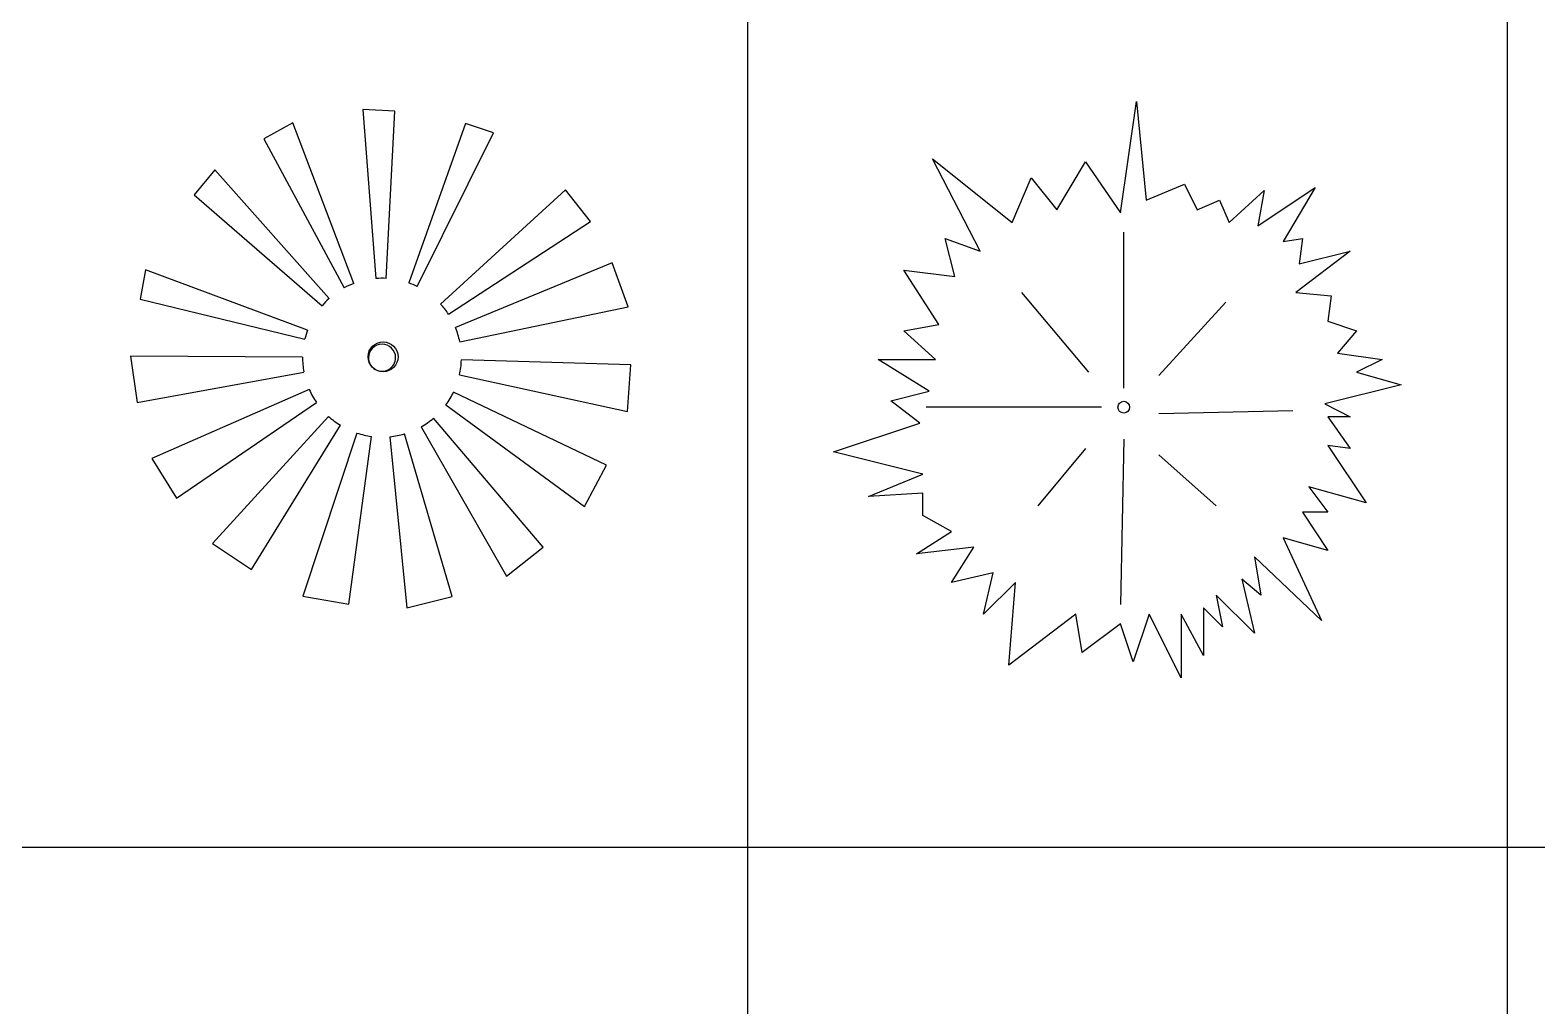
# Model space of a CAD drawing. Header units: inches. Extents: x 7658 to 73799, y 48 to 40262.
# Drawn here: x 40653 to 44897, y 30677 to 33427 of the extents above; entities that cross this region are included whole.
import ezdxf

# ---------------------------------------------------------------- set-up
doc = ezdxf.new("R2010")
doc.units = ezdxf.units.IN
doc.layers.add('www.cad-blocks.net', color=7, linetype='Continuous')

# ---------------------------------------------------------------- blocks, each defined once
blk = doc.blocks.new('A$C516926BB')
for p, q in [((31.2861, 38.5194), (31.2861, 0)), ((33.426, 38.5194), (33.426, 0)), ((0, 30.4302), (62.4121, 30.4302))]:
    blk.add_line(p, q)
blk = doc.blocks.new('A$C1FEF29AA')
at = {"color": 0}
for p, q in [((0.6546, 1.4039), (0.6911, 0.9278)), ((0.7441, 1.3992), (0.6546, 1.4039)), ((0.4568, 1.3662), (0.3749, 1.3217)), ((0.6287, 0.9139), (0.4568, 1.3662)), ((0.7197, 0.9282), (0.7441, 1.3992)), ((0.9436, 1.3652), (0.7833, 0.9155)), ((1.0221, 1.338), (0.9436, 1.3652)), ((0.3749, 1.3217), (0.6018, 0.9016)), ((0.8075, 0.9052), (1.0221, 1.338)), ((0.2376, 1.234), (0.1788, 1.1639)), ((0.5595, 0.8719), (0.2376, 1.234)), ((0.1788, 1.1639), (0.5392, 0.8513)), ((1.2246, 1.178), (0.8731, 0.8559)), ((1.2953, 1.0885), (1.2246, 1.178)), ((0.8954, 0.8272), (1.2953, 1.0885)), ((0.0422, 0.9521), (0.0267, 0.8699)), ((0.4985, 0.7826), (0.0422, 0.9521)), ((1.3565, 0.9717), (0.915, 0.7899)), ((1.4018, 0.8477), (1.3565, 0.9717)), ((0.0267, 0.8699), (0.4908, 0.7574)), ((0.9273, 0.7499), (1.4018, 0.8477)), ((0.4845, 0.7061), (0, 0.7091)), ((0, 0.7091), (0.0185, 0.5784)), ((1.4091, 0.6849), (0.9318, 0.6984)), ((1.4, 0.5532), (1.4091, 0.6849)), ((0.0185, 0.5784), (0.4881, 0.6644)), ((0.9267, 0.6569), (1.4, 0.5532)), ((0.5033, 0.615), (0.0595, 0.4207)), ((1.3404, 0.4016), (0.9099, 0.608)), ((0.1295, 0.3088), (0.5235, 0.5784)), ((0.8883, 0.5721), (1.2785, 0.285)), ((0.5575, 0.5394), (0.2311, 0.1814)), ((0.3405, 0.1077), (0.5909, 0.5143)), ((0.8188, 0.5103), (1.0585, 0.0893)), ((1.1624, 0.1706), (0.8531, 0.5343)), ((0.6377, 0.4924), (0.4852, 0.0326)), ((0.6152, 0.0098), (0.6785, 0.483)), ((0.7302, 0.4821), (0.7779, 0)), ((0.9059, 0.032), (0.7713, 0.4901)), ((0.0595, 0.4207), (0.1295, 0.3088)), ((1.2785, 0.285), (1.3404, 0.4016)), ((0.2311, 0.1814), (0.3405, 0.1077)), ((1.0585, 0.0893), (1.1624, 0.1706)), ((0.4852, 0.0326), (0.6152, 0.0098)), ((0.7779, 0), (0.9059, 0.032))]:
    blk.add_line(p, q, dxfattribs=at)
for centre, major_axis, start_param, end_param in [((0.7082, 0.7048), (-0.1582, 0.1582), -0.422212, -0.290089), ((0.7082, 0.7048), (0.1582, 0.1582), 0.733652, 0.861828), ((0.7082, 0.7048), (0.1582, 0.1582), 0.325189, 0.442949), ((0.7082, 0.7048), (0.1582, 0.1582), 1.512276, 1.641729), ((0.7082, 0.7048), (0.1582, 0.1582), 6.076745, 6.239514), ((0.7082, 0.7048), (0.1582, 0.1582), 2.000618, 2.118465), ((0.7082, 0.7048), (-0.1582, 0.1582), 4.13027, 4.31758), ((0.7112, 0.7073), (-0.0298, 0.0298), 3.926991, 10.210176), ((0.7082, 0.7048), (-0.0271, 0.0271), 3.926991, 7.068583), ((0.7082, 0.7048), (-0.1582, 0.1582), 0.779238, 0.966548), ((0.7082, 0.7048), (0.0271, 0.0271), 2.356194, 5.497787), ((0.7082, 0.7048), (0.1582, 0.1582), 5.282187, 5.469497), ((0.7082, 0.7048), (0.1582, 0.1582), 2.768913, 2.956223), ((0.7082, 0.7048), (-0.1582, 0.1582), 3.292512, 3.479822), ((0.7082, 0.7048), (0.1582, 0.1582), 3.187792, 3.375102), ((0.7082, 0.7048), (-0.1582, 0.1582), 2.873633, 3.060943), ((0.7082, 0.7048), (-0.1582, 0.1582), 2.035875, 2.223185), ((0.7082, 0.7048), (0.1582, 0.1582), 4.02555, 4.21286)]:
    blk.add_ellipse(centre, major_axis=major_axis, ratio=1, start_param=start_param, end_param=end_param, dxfattribs=at)
blk = doc.blocks.new('A$C346B621F')
at = {"color": 0}
for p, q in [((0.8084, 1.3102), (0.8533, 1.6243)), ((0.8533, 1.6243), (0.8803, 1.3461)), ((0.2785, 1.4628), (0.503, 1.2833)), ((0.4132, 1.2025), (0.2785, 1.4628)), ((0.6288, 1.3192), (0.7096, 1.4538)), ((0.7096, 1.4538), (0.8084, 1.3102)), ((0.503, 1.2833), (0.5569, 1.4089)), ((0.5569, 1.4089), (0.6288, 1.3192)), ((0.8803, 1.3461), (0.988, 1.391)), ((0.988, 1.391), (1.024, 1.3192)), ((1.1138, 1.2833), (1.2126, 1.373)), ((1.1946, 1.2743), (1.3563, 1.382)), ((1.2126, 1.373), (1.1946, 1.2743)), ((1.3563, 1.382), (1.2665, 1.2295)), ((1.024, 1.3192), (1.0869, 1.3461)), ((1.0869, 1.3461), (1.1138, 1.2833)), ((0.3413, 1.1307), (0.3144, 1.2384)), ((0.3144, 1.2384), (0.4132, 1.2025)), ((0.8174, 0.8166), (0.8174, 1.2564)), ((1.2665, 1.2295), (1.3204, 1.2384)), ((1.3204, 1.2384), (1.3114, 1.1666)), ((1.4551, 1.2025), (1.3024, 1.0859)), ((1.3114, 1.1666), (1.4551, 1.2025)), ((0.1976, 1.1487), (0.3413, 1.1307)), ((0.2964, 0.9961), (0.1976, 1.1487)), ((0.7186, 0.8615), (0.53, 1.0859)), ((1.3024, 1.0859), (1.4012, 1.0769)), ((1.4012, 1.0769), (1.3923, 1.0051)), ((0.9162, 0.8525), (1.1048, 1.0589)), ((0.1976, 0.9782), (0.2964, 0.9961)), ((0.2874, 0.8974), (0.1976, 0.9782)), ((1.3923, 1.0051), (1.4731, 0.9782)), ((1.4731, 0.9782), (1.4192, 0.9154)), ((0.1258, 0.8974), (0.2874, 0.8974)), ((0.2695, 0.8077), (0.1258, 0.8974)), ((1.4192, 0.9154), (1.5449, 0.8974)), ((1.5449, 0.8974), (1.4731, 0.8615)), ((1.4731, 0.8615), (1.5988, 0.8256)), ((0.1617, 0.7808), (0.2695, 0.8077)), ((1.5988, 0.8256), (1.3833, 0.7718)), ((0.2425, 0.7179), (0.1617, 0.7808)), ((1.3833, 0.7718), (1.4551, 0.7359)), ((0.7545, 0.7628), (0.2605, 0.7628)), ((0.9162, 0.7449), (1.2934, 0.7538)), ((1.3923, 0.7359), (1.4551, 0.6461)), ((1.4551, 0.7359), (1.3923, 0.7359)), ((0, 0.6372), (0.2425, 0.7179)), ((0.2515, 0.5743), (0, 0.6372)), ((0.7096, 0.6461), (0.5749, 0.4846)), ((0.8174, 0.6731), (0.8084, 0.2064)), ((1.3923, 0.6551), (1.5, 0.4936)), ((1.4551, 0.6461), (1.3923, 0.6551)), ((0.9162, 0.6282), (1.0779, 0.4846)), ((0.0988, 0.5115), (0.2515, 0.5743)), ((0.2515, 0.5205), (0.0988, 0.5115)), ((0.2515, 0.4577), (0.2515, 0.5205)), ((1.3384, 0.5384), (1.3923, 0.4667)), ((1.5, 0.4936), (1.3384, 0.5384)), ((0.3323, 0.4128), (0.2515, 0.4577)), ((1.3923, 0.4667), (1.3204, 0.4667)), ((1.3204, 0.4667), (1.3923, 0.359)), ((0.2335, 0.35), (0.3323, 0.4128)), ((1.3923, 0.359), (1.2665, 0.3949)), ((1.2665, 0.3949), (1.3743, 0.1615)), ((0.3952, 0.3679), (0.2335, 0.35)), ((0.3323, 0.2692), (0.3952, 0.3679)), ((1.1857, 0.341), (1.2036, 0.2333)), ((1.3743, 0.1615), (1.1857, 0.341)), ((0.4491, 0.2961), (0.3323, 0.2692)), ((0.4222, 0.1795), (0.4491, 0.2961)), ((0.512, 0.2692), (0.4222, 0.1795)), ((0.494, 0.0359), (0.512, 0.2692)), ((1.2036, 0.2333), (1.1497, 0.2782)), ((1.1497, 0.2782), (1.1857, 0.1256)), ((1.1857, 0.1256), (1.0779, 0.2333)), ((1.0779, 0.2333), (1.0958, 0.1436)), ((0.6827, 0.1795), (0.494, 0.0359)), ((0.7006, 0.0718), (0.6827, 0.1795)), ((0.8892, 0.1795), (0.8443, 0.0449)), ((0.9791, 0), (0.8892, 0.1795)), ((0.9791, 0.1795), (0.9791, 0)), ((1.0419, 0.0628), (0.9791, 0.1795)), ((1.0958, 0.1436), (1.0419, 0.1974)), ((1.0419, 0.1974), (1.0419, 0.0628)), ((0.8084, 0.1526), (0.7006, 0.0718)), ((0.8443, 0.0449), (0.8084, 0.1526))]:
    blk.add_line(p, q, dxfattribs=at)
blk.add_ellipse((0.8174, 0.7628), major_axis=(0.0117, 0.0117), ratio=1, start_param=5.497787, end_param=11.780972, dxfattribs=at)

msp = doc.modelspace()

# ---------------------------------------------------------------- block references
at = {"xscale": 1000, "yscale": 1000, "zscale": 1000}
for name, p in [('A$C1FEF29AA', (40935.5, 31798.7)), ('A$C346B621F', (42915.7, 31601.2))]:
    msp.add_blockref(name, p, dxfattribs=at)
at = {"layer": 'www.cad-blocks.net', "color": 155, "true_color": 0x546d8e, "xscale": 1000, "yscale": 1000, "zscale": 1000}
msp.add_blockref('A$C516926BB', (11386.7, 694.4), dxfattribs=at)

doc.saveas('drawing.dxf')
